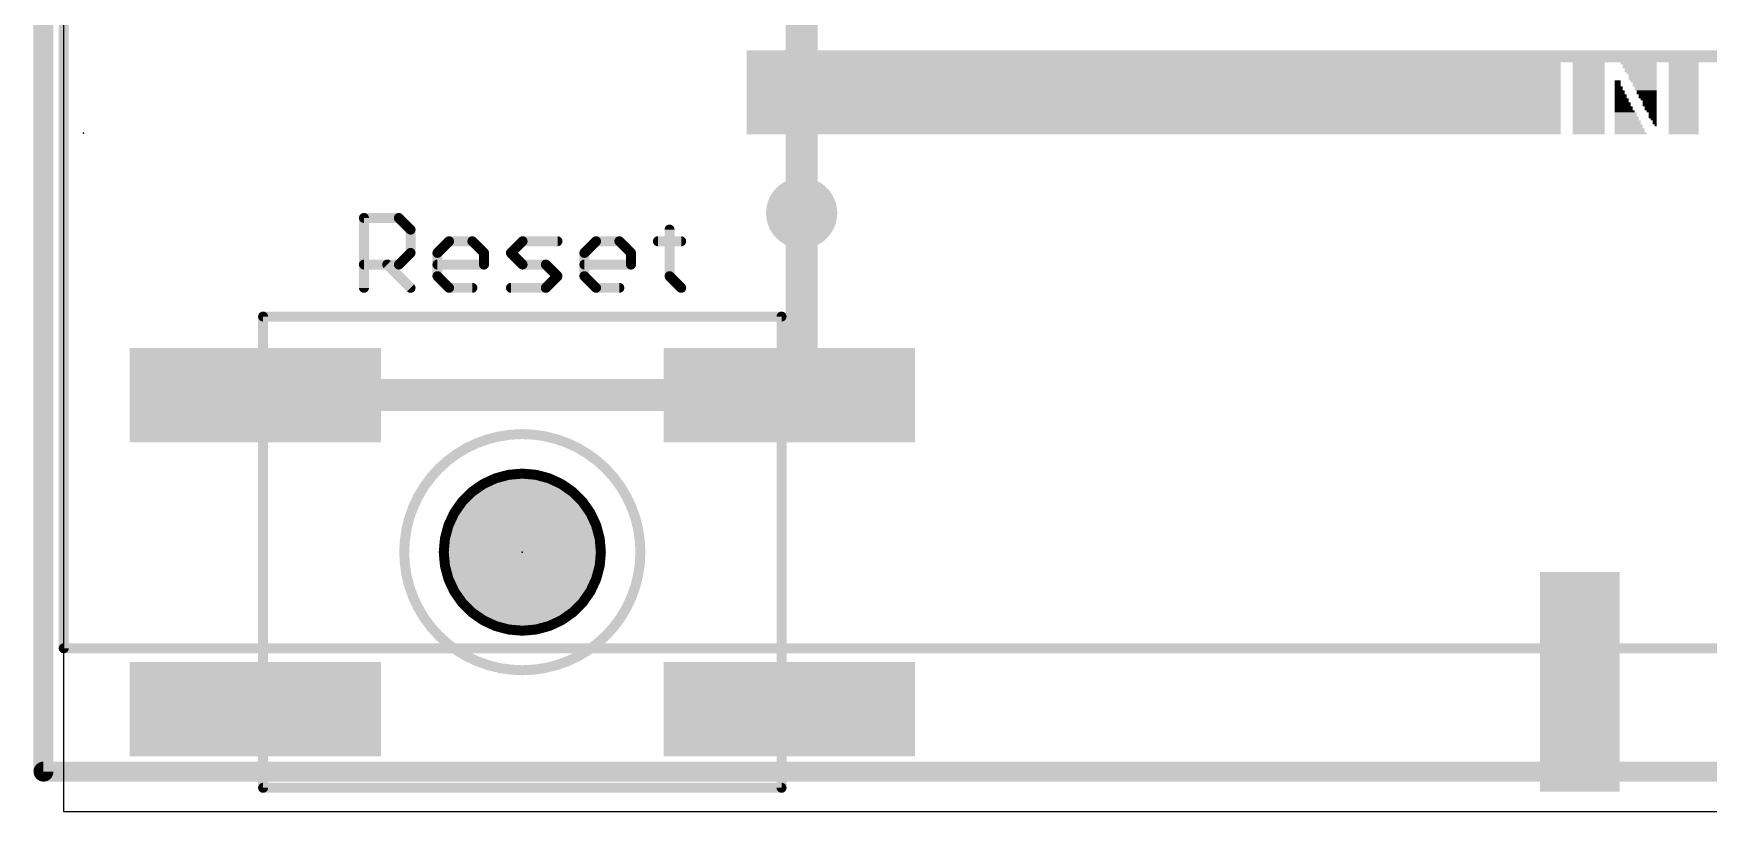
# Model space of a CAD drawing. Extents: x -3.9 to 70.5, y 0 to 60.5.
# Drawn here: x -0.38 to 20.94, y 0 to 9.91 of the extents above; entities that cross this region are included whole.
import ezdxf

# ---------------------------------------------------------------- set-up
doc = ezdxf.new("R2010")
doc.units = 0
for name, color, linetype in [('1', 12, 'CONTINUOUS'), ('16', 132, 'CONTINUOUS'), ('18', 110, 'CONTINUOUS'), ('20', 53, 'CONTINUOUS'), ('21', 40, 'CONTINUOUS'), ('22', 6, 'CONTINUOUS'), ('23', 53, 'CONTINUOUS'), ('41', 12, 'CONTINUOUS')]:
    doc.layers.add(name, color=color, linetype=linetype)

# ---------------------------------------------------------------- blocks, each defined once
blk = doc.blocks.new('RECT')
blk.add_solid([(-0.5, -0.5), (0.5, -0.5), (-0.5, 0.5), (0.5, 0.5)])
blk = doc.blocks.new('PIE')
at = {"const_width": 0.5}
blk.add_lwpolyline([(0, -0.25, 1), (0, 0.25, 1), (0, -0.25)], format="xyb", dxfattribs=at)
blk = doc.blocks.new('ROUNDV')
at = {"const_width": 0.5}
blk.add_lwpolyline([(0, -0.25, 1), (0, 0.25, 1), (0, -0.25)], format="xyb", dxfattribs=at)

msp = doc.modelspace()

# ---------------------------------------------------------------- linework, layer by layer
at = {"layer": '1'}
for points, const_width in [([(-0.254, 0.508), (-0.254, 53.848)], 0.254), ([(9.398, 5.302), (9.398, 7.62)], 0.4064), ([(9.242, 5.302), (2.442, 5.302)], 0.4064), ([(9.242, 5.302), (9.398, 5.302)], 0.4064), ([(70.358, 0.508), (-0.254, 0.508)], 0.254)]:
    msp.add_lwpolyline(points, dxfattribs=dict(at, const_width=const_width))
for points, const_width in [([(9.4996, 7.62, 1), (9.2964, 7.62)], 0.2032), ([(2.442, 5.4036, 1), (2.442, 5.2004)], 0.2032), ([(9.242, 5.4036, 1), (9.242, 5.2004)], 0.2032), ([(9.242, 5.2004, 1), (9.242, 5.4036)], 0.2032), ([(9.2964, 5.302, 1), (9.4996, 5.302)], 0.2032), ([(9.398, 5.2004, 1), (9.398, 5.4036)], 0.2032), ([(-0.254, 0.5715, 1), (-0.254, 0.4445)], 0.127), ([(-0.3175, 0.508, 1), (-0.1905, 0.508)], 0.127)]:
    msp.add_lwpolyline(points, format="xyb", dxfattribs=dict(at, const_width=const_width))
at = {"layer": '16', "const_width": 0.4064}
msp.add_lwpolyline([(9.398, 7.62), (9.398, 38.1)], dxfattribs=at)
at = {"layer": '16', "const_width": 0.2032}
msp.add_lwpolyline([(9.2964, 7.62, 1), (9.4996, 7.62)], format="xyb", dxfattribs=at)
at = {"layer": '20'}
for p, q in [((0, 54.356), (0, 0)), ((0, 0), (70.358, 0))]:
    msp.add_line(p, q, dxfattribs=at)
at = {"layer": '21', "const_width": 0.127}
for points in [[(3.8257, 6.6675), (3.8257, 7.5573)], [(3.8257, 7.5573), (4.2706, 7.5573)], [(4.2706, 7.5573), (4.4189, 7.409)], [(4.4189, 7.409), (4.4189, 7.1124)], [(7.7161, 7.409), (7.7161, 6.8158)], [(4.7613, 7.1124), (4.9096, 7.2607)], [(4.9096, 7.2607), (5.2061, 7.2607)], [(5.2061, 7.2607), (5.3544, 7.1124)], [(5.6968, 7.1124), (5.8451, 7.2607)], [(5.8451, 7.2607), (6.29, 7.2607)], [(6.6323, 7.1124), (6.7806, 7.2607)], [(6.7806, 7.2607), (7.0772, 7.2607)], [(7.0772, 7.2607), (7.2255, 7.1124)], [(7.5678, 7.2607), (7.8644, 7.2607)], [(4.4189, 7.1124), (4.2706, 6.9641)], [(4.7613, 6.8158), (4.7613, 7.1124)], [(5.3544, 7.1124), (5.3544, 6.9641)], [(5.8451, 6.9641), (5.6968, 7.1124)], [(6.6323, 6.8158), (6.6323, 7.1124)], [(7.2255, 7.1124), (7.2255, 6.9641)], [(4.2706, 6.9641), (3.8257, 6.9641)], [(4.1223, 6.9641), (4.4189, 6.6675)], [(5.3544, 6.9641), (4.7613, 6.9641)], [(4.9096, 6.6675), (4.7613, 6.8158)], [(6.1417, 6.9641), (5.8451, 6.9641)], [(6.29, 6.8158), (6.1417, 6.9641)], [(6.1417, 6.6675), (6.29, 6.8158)], [(7.2255, 6.9641), (6.6323, 6.9641)], [(6.7806, 6.6675), (6.6323, 6.8158)], [(7.7161, 6.8158), (7.8644, 6.6675)], [(5.2061, 6.6675), (4.9096, 6.6675)], [(5.6968, 6.6675), (6.1417, 6.6675)], [(7.0772, 6.6675), (6.7806, 6.6675)], [(2.542, 6.302), (9.142, 6.302)], [(2.542, 0.302), (2.542, 6.302)], [(9.142, 6.302), (9.142, 0.302)], [(9.142, 0.302), (2.542, 0.302)]]:
    msp.add_lwpolyline(points, dxfattribs=at)
at = {"layer": '21'}
for points, const_width in [([(3.8257, 7.589, 1), (3.8257, 7.5255)], 0.0635), ([(3.8575, 7.5573, 1), (3.794, 7.5573)], 0.0635), ([(4.2931, 7.5797, 1), (4.2482, 7.5348)], 0.0635), ([(4.2706, 7.5255, 1), (4.2706, 7.589)], 0.0635), ([(4.4507, 7.409, 1), (4.3872, 7.409)], 0.0635), ([(7.7479, 7.409, 1), (7.6844, 7.409)], 0.0635), ([(4.3965, 7.3865, 1), (4.4414, 7.4314)], 0.0635), ([(4.9096, 7.2924, 1), (4.9096, 7.2289)], 0.0635), ([(4.932, 7.2382, 1), (4.8871, 7.2831)], 0.0635), ([(5.2286, 7.2831, 1), (5.1837, 7.2382)], 0.0635), ([(5.2061, 7.2289, 1), (5.2061, 7.2924)], 0.0635), ([(5.8451, 7.2924, 1), (5.8451, 7.2289)], 0.0635), ([(5.8675, 7.2382, 1), (5.8226, 7.2831)], 0.0635), ([(6.29, 7.2289, 1), (6.29, 7.2924)], 0.0635), ([(6.7806, 7.2924, 1), (6.7806, 7.2289)], 0.0635), ([(6.803, 7.2382, 1), (6.7581, 7.2831)], 0.0635), ([(7.0996, 7.2831, 1), (7.0547, 7.2382)], 0.0635), ([(7.0772, 7.2289, 1), (7.0772, 7.2924)], 0.0635), ([(7.5678, 7.2924, 1), (7.5678, 7.2289)], 0.0635), ([(7.8644, 7.2289, 1), (7.8644, 7.2924)], 0.0635), ([(4.3872, 7.1124, 1), (4.4507, 7.1124)], 0.0635), ([(4.4414, 7.0899, 1), (4.3965, 7.1348)], 0.0635), ([(4.793, 7.1124, 1), (4.7295, 7.1124)], 0.0635), ([(4.7388, 7.1348, 1), (4.7837, 7.0899)], 0.0635), ([(5.3862, 7.1124, 1), (5.3227, 7.1124)], 0.0635), ([(5.332, 7.0899, 1), (5.3769, 7.1348)], 0.0635), ([(5.7192, 7.1348, 1), (5.6743, 7.0899)], 0.0635), ([(5.6743, 7.1348, 1), (5.7192, 7.0899)], 0.0635), ([(6.6098, 7.1348, 1), (6.6548, 7.0899)], 0.0635), ([(6.6641, 7.1124, 1), (6.6006, 7.1124)], 0.0635), ([(7.2572, 7.1124, 1), (7.1937, 7.1124)], 0.0635), ([(7.203, 7.0899, 1), (7.2479, 7.1348)], 0.0635), ([(3.8257, 6.9958, 1), (3.8257, 6.9323)], 0.0635), ([(4.1448, 6.9865, 1), (4.0999, 6.9416)], 0.0635), ([(4.2482, 6.9865, 1), (4.2931, 6.9416)], 0.0635), ([(4.2706, 6.9323, 1), (4.2706, 6.9958)], 0.0635), ([(4.7613, 6.9958, 1), (4.7613, 6.9323)], 0.0635), ([(4.7837, 6.8382, 1), (4.7388, 6.7933)], 0.0635), ([(4.7295, 6.8158, 1), (4.793, 6.8158)], 0.0635), ([(5.3227, 6.9641, 1), (5.3862, 6.9641)], 0.0635), ([(5.3544, 6.9323, 1), (5.3544, 6.9958)], 0.0635), ([(5.8451, 6.9958, 1), (5.8451, 6.9323)], 0.0635), ([(5.8226, 6.9416, 1), (5.8675, 6.9865)], 0.0635), ([(6.1641, 6.9865, 1), (6.1192, 6.9416)], 0.0635), ([(6.1417, 6.9323, 1), (6.1417, 6.9958)], 0.0635), ([(6.3124, 6.7933, 1), (6.2675, 6.8382)], 0.0635), ([(6.2675, 6.7933, 1), (6.3124, 6.8382)], 0.0635), ([(6.6323, 6.9958, 1), (6.6323, 6.9323)], 0.0635), ([(6.6548, 6.8382, 1), (6.6098, 6.7933)], 0.0635), ([(6.6006, 6.8158, 1), (6.6641, 6.8158)], 0.0635), ([(7.1937, 6.9641, 1), (7.2572, 6.9641)], 0.0635), ([(7.2255, 6.9323, 1), (7.2255, 6.9958)], 0.0635), ([(7.7386, 6.8382, 1), (7.6937, 6.7933)], 0.0635), ([(7.6844, 6.8158, 1), (7.7479, 6.8158)], 0.0635), ([(3.794, 6.6675, 1), (3.8575, 6.6675)], 0.0635), ([(4.3965, 6.645, 1), (4.4414, 6.69)], 0.0635), ([(4.9096, 6.6993, 1), (4.9096, 6.6358)], 0.0635), ([(4.8871, 6.645, 1), (4.932, 6.69)], 0.0635), ([(5.2061, 6.6358, 1), (5.2061, 6.6993)], 0.0635), ([(5.6968, 6.6993, 1), (5.6968, 6.6358)], 0.0635), ([(6.1192, 6.69, 1), (6.1641, 6.645)], 0.0635), ([(6.1417, 6.6358, 1), (6.1417, 6.6993)], 0.0635), ([(6.7806, 6.6993, 1), (6.7806, 6.6358)], 0.0635), ([(6.7581, 6.645, 1), (6.803, 6.69)], 0.0635), ([(7.0772, 6.6358, 1), (7.0772, 6.6993)], 0.0635), ([(7.842, 6.645, 1), (7.8869, 6.69)], 0.0635), ([(2.542, 6.3338, 1), (2.542, 6.2703)], 0.0635), ([(2.5738, 6.302, 1), (2.5103, 6.302)], 0.0635), ([(9.1738, 6.302, 1), (9.1103, 6.302)], 0.0635), ([(9.142, 6.2703, 1), (9.142, 6.3338)], 0.0635), ([(5.842, 1.7987, 1), (5.842, 4.8053, 1), (5.842, 1.7987)], 0.127), ([(5.842, 2.302, 1), (5.842, 4.302, 1), (5.842, 2.302)], 0.127), ([(2.542, 0.3337, 1), (2.542, 0.2702)], 0.0635), ([(2.5103, 0.302, 1), (2.5738, 0.302)], 0.0635), ([(9.1103, 0.302, 1), (9.1738, 0.302)], 0.0635), ([(9.142, 0.2702, 1), (9.142, 0.3337)], 0.0635)]:
    msp.add_lwpolyline(points, format="xyb", dxfattribs=dict(at, const_width=const_width))
at = {"layer": '22', "const_width": 0.127}
for points in [[(0.004, 52.278), (0.004, 2.078)], [(0.004, 2.078), (69.404, 2.078)]]:
    msp.add_lwpolyline(points, dxfattribs=at)
at = {"layer": '22', "const_width": 0.0635}
for points in [[(0.004, 2.1098, 1), (0.004, 2.0463)], [(-0.0278, 2.078, 1), (0.0358, 2.078)]]:
    msp.add_lwpolyline(points, format="xyb", dxfattribs=at)
at = {"layer": '23'}
for p in [(0.254, 8.636), (5.842, 3.302), (5.842, 3.302)]:
    msp.add_point(p, dxfattribs=at)
at = {"layer": '41', "const_width": 0.127}
for points in [[(5.5, 4.2417), (5.342, 4.168)], [(5.6684, 4.2868), (5.5, 4.2417)], [(5.842, 4.302), (5.6684, 4.2868)], [(6.0156, 4.2868), (5.842, 4.302)], [(6.184, 4.2417), (6.0156, 4.2868)], [(6.342, 4.168), (6.184, 4.2417)], [(5.1992, 4.068), (5.076, 3.9448)], [(5.1952, 4.064), (6.4888, 4.064)], [(5.342, 4.168), (5.1992, 4.068)], [(5.3913, 4.191), (6.2927, 4.191)], [(6.4848, 4.068), (6.342, 4.168)], [(6.608, 3.9448), (6.4848, 4.068)], [(4.976, 3.802), (4.9023, 3.644)], [(5.076, 3.9448), (4.976, 3.802)], [(4.9816, 3.81), (6.7024, 3.81)], [(5.0705, 3.937), (6.6135, 3.937)], [(6.708, 3.802), (6.608, 3.9448)], [(6.7817, 3.644), (6.708, 3.802)], [(4.9023, 3.644), (4.8572, 3.4756)], [(4.9205, 3.683), (6.7635, 3.683)], [(6.8268, 3.4756), (6.7817, 3.644)], [(4.8572, 3.4756), (4.842, 3.302)], [(4.8531, 3.429), (6.8309, 3.429)], [(4.8787, 3.556), (6.8053, 3.556)], [(6.842, 3.302), (6.8268, 3.4756)], [(4.842, 3.302), (4.8572, 3.1284)], [(4.842, 3.302), (6.842, 3.302)], [(4.8531, 3.175), (6.8309, 3.175)], [(6.8268, 3.1284), (6.842, 3.302)], [(4.8572, 3.1284), (4.9023, 2.96)], [(4.8787, 3.048), (6.8053, 3.048)], [(4.9023, 2.96), (4.976, 2.802)], [(6.708, 2.802), (6.7817, 2.96)], [(6.7817, 2.96), (6.8268, 3.1284)], [(4.9205, 2.921), (6.7635, 2.921)], [(4.976, 2.802), (5.076, 2.6592)], [(4.9816, 2.794), (6.7024, 2.794)], [(6.608, 2.6592), (6.708, 2.802)], [(5.0705, 2.667), (6.6135, 2.667)], [(5.076, 2.6592), (5.1992, 2.536)], [(5.1952, 2.54), (6.4888, 2.54)], [(5.1992, 2.536), (5.342, 2.436)], [(6.342, 2.436), (6.4848, 2.536)], [(6.4848, 2.536), (6.608, 2.6592)], [(5.342, 2.436), (5.5, 2.3623)], [(5.3913, 2.413), (6.2927, 2.413)], [(5.5, 2.3623), (5.6684, 2.3172)], [(5.6684, 2.3172), (5.842, 2.302)], [(5.842, 2.302), (6.0156, 2.3172)], [(6.0156, 2.3172), (6.184, 2.3623)], [(6.184, 2.3623), (6.342, 2.436)]]:
    msp.add_lwpolyline(points, dxfattribs=at)
at = {"layer": '41', "const_width": 0.0635}
for points in [[(5.4918, 4.2724, 1), (5.5082, 4.211)], [(5.5134, 4.2129, 1), (5.4866, 4.2705)], [(5.6656, 4.3184, 1), (5.6711, 4.2552)], [(5.6766, 4.2561, 1), (5.6601, 4.3175)], [(5.8448, 4.3336, 1), (5.8392, 4.2704)], [(5.8448, 4.2704, 1), (5.8392, 4.3336)], [(6.0239, 4.3175, 1), (6.0074, 4.2561)], [(6.0129, 4.2552, 1), (6.0184, 4.3184)], [(6.1974, 4.2705, 1), (6.1706, 4.2129)], [(6.1758, 4.211, 1), (6.1922, 4.2724)], [(5.1952, 4.0957, 1), (5.1952, 4.0323)], [(5.181, 4.0941, 1), (5.2174, 4.042)], [(5.2217, 4.0456, 1), (5.1768, 4.0905)], [(5.3286, 4.1968, 1), (5.3554, 4.1392)], [(5.3602, 4.142, 1), (5.3238, 4.194)], [(5.3913, 4.2227, 1), (5.3913, 4.1593)], [(6.2927, 4.1593, 1), (6.2927, 4.2227)], [(6.3602, 4.194, 1), (6.3238, 4.142)], [(6.3286, 4.1392, 1), (6.3554, 4.1968)], [(6.5072, 4.0905, 1), (6.4623, 4.0456)], [(6.4666, 4.042, 1), (6.503, 4.0941)], [(6.4888, 4.0323, 1), (6.4888, 4.0957)], [(4.95, 3.8202, 1), (5.002, 3.7838)], [(5.0048, 3.7886, 1), (4.9472, 3.8154)], [(4.9816, 3.8418, 1), (4.9816, 3.7782)], [(5.0705, 3.9688, 1), (5.0705, 3.9053)], [(5.0535, 3.9672, 1), (5.0984, 3.9223)], [(5.102, 3.9266, 1), (5.0499, 3.963)], [(6.6341, 3.963, 1), (6.582, 3.9266)], [(6.5856, 3.9223, 1), (6.6305, 3.9672)], [(6.6135, 3.9053, 1), (6.6135, 3.9688)], [(6.7368, 3.8154, 1), (6.6792, 3.7886)], [(6.682, 3.7838, 1), (6.734, 3.8202)], [(6.7024, 3.7782, 1), (6.7024, 3.8418)], [(4.8735, 3.6574, 1), (4.9311, 3.6306)], [(4.933, 3.6358, 1), (4.8716, 3.6522)], [(4.9205, 3.7148, 1), (4.9205, 3.6513)], [(6.8124, 3.6522, 1), (6.751, 3.6358)], [(6.7529, 3.6306, 1), (6.8105, 3.6574)], [(6.7635, 3.6513, 1), (6.7635, 3.7148)], [(4.8531, 3.4608, 1), (4.8531, 3.3973)], [(4.8265, 3.4839, 1), (4.8879, 3.4674)], [(4.8888, 3.4729, 1), (4.8256, 3.4784)], [(4.8787, 3.5878, 1), (4.8787, 3.5242)], [(6.8584, 3.4784, 1), (6.7952, 3.4729)], [(6.7961, 3.4674, 1), (6.8575, 3.4839)], [(6.8053, 3.5242, 1), (6.8053, 3.5878)], [(6.8309, 3.3973, 1), (6.8309, 3.4608)], [(4.842, 3.3338, 1), (4.842, 3.2702)], [(4.8736, 3.3048, 1), (4.8104, 3.2992)], [(4.8104, 3.3048, 1), (4.8736, 3.2992)], [(4.8531, 3.2068, 1), (4.8531, 3.1433)], [(6.8736, 3.2992, 1), (6.8104, 3.3048)], [(6.8104, 3.2992, 1), (6.8736, 3.3048)], [(6.8309, 3.1433, 1), (6.8309, 3.2068)], [(6.842, 3.2702, 1), (6.842, 3.3338)], [(4.8879, 3.1366, 1), (4.8265, 3.1201)], [(4.8256, 3.1256, 1), (4.8888, 3.1311)], [(4.8787, 3.0798, 1), (4.8787, 3.0162)], [(4.9311, 2.9734, 1), (4.8735, 2.9466)], [(4.8716, 2.9518, 1), (4.933, 2.9682)], [(6.751, 2.9682, 1), (6.8124, 2.9518)], [(6.8105, 2.9466, 1), (6.7529, 2.9734)], [(6.7952, 3.1311, 1), (6.8584, 3.1256)], [(6.8575, 3.1201, 1), (6.7961, 3.1366)], [(6.8053, 3.0162, 1), (6.8053, 3.0798)], [(4.9205, 2.9528, 1), (4.9205, 2.8893)], [(5.002, 2.8202, 1), (4.95, 2.7838)], [(4.9472, 2.7886, 1), (5.0048, 2.8154)], [(4.9816, 2.8258, 1), (4.9816, 2.7622)], [(6.6792, 2.8154, 1), (6.7368, 2.7886)], [(6.734, 2.7838, 1), (6.682, 2.8202)], [(6.7024, 2.7622, 1), (6.7024, 2.8258)], [(6.7635, 2.8893, 1), (6.7635, 2.9528)], [(5.0705, 2.6988, 1), (5.0705, 2.6353)], [(5.0984, 2.6817, 1), (5.0535, 2.6368)], [(5.0499, 2.641, 1), (5.102, 2.6774)], [(5.1952, 2.5718, 1), (5.1952, 2.5082)], [(5.2174, 2.562, 1), (5.181, 2.5099)], [(5.1768, 2.5135, 1), (5.2217, 2.5584)], [(6.4623, 2.5584, 1), (6.5072, 2.5135)], [(6.503, 2.5099, 1), (6.4666, 2.562)], [(6.4888, 2.5082, 1), (6.4888, 2.5718)], [(6.582, 2.6774, 1), (6.6341, 2.641)], [(6.6305, 2.6368, 1), (6.5856, 2.6817)], [(6.6135, 2.6353, 1), (6.6135, 2.6988)], [(5.3554, 2.4648, 1), (5.3286, 2.4072)], [(5.3238, 2.41, 1), (5.3602, 2.462)], [(5.3913, 2.4448, 1), (5.3913, 2.3813)], [(5.5082, 2.393, 1), (5.4918, 2.3316)], [(5.4866, 2.3335, 1), (5.5134, 2.3911)], [(5.6711, 2.3488, 1), (5.6656, 2.2856)], [(5.6601, 2.2865, 1), (5.6766, 2.3479)], [(5.8392, 2.3336, 1), (5.8448, 2.2704)], [(5.8392, 2.2704, 1), (5.8448, 2.3336)], [(6.0074, 2.3479, 1), (6.0239, 2.2865)], [(6.0184, 2.2856, 1), (6.0129, 2.3488)], [(6.1706, 2.3911, 1), (6.1974, 2.3335)], [(6.1922, 2.3316, 1), (6.1758, 2.393)], [(6.2927, 2.3813, 1), (6.2927, 2.4448)], [(6.3238, 2.462, 1), (6.3602, 2.41)], [(6.3554, 2.4072, 1), (6.3286, 2.4648)]]:
    msp.add_lwpolyline(points, format="xyb", dxfattribs=at)

# ---------------------------------------------------------------- block references
at = {"layer": '1', "xscale": 3.2, "yscale": 1.2}
for p in [(2.442, 5.302), (9.242, 5.302), (2.442, 1.302), (9.242, 1.302)]:
    msp.add_blockref('RECT', p, dxfattribs=at)
at = {"layer": '1'}
msp.add_blockref('PIE', (5.842, 3.302), dxfattribs=at)
at = {"layer": '1', "xscale": 2.794, "yscale": 1.016, "rotation": 270}
msp.add_blockref('RECT', (19.304, 1.651), dxfattribs=at)
at = {"layer": '18', "xscale": 0.9064, "yscale": 0.9064}
msp.add_blockref('ROUNDV', (9.398, 7.62), dxfattribs=at)
msp.add_blockref('ROUNDV', (9.398, 7.62), dxfattribs=at)
at = {"layer": '21', "yscale": 0.0254}
for p, xscale in [((19.304, 9.6774), 21.209), ((19.304, 9.652), 21.209), ((19.304, 9.6266), 21.209), ((19.304, 9.6012), 21.209), ((19.304, 9.5758), 21.209), ((19.304, 9.5504), 21.209), ((13.8811, 9.525), 10.3632), ((13.8811, 9.4996), 10.3632), ((13.8811, 9.4742), 10.3632), ((13.8811, 9.4488), 10.3632), ((13.8811, 9.4234), 10.3632), ((13.8811, 9.398), 10.3632), ((13.8811, 9.3726), 10.3632), ((19.4183, 9.525), 0.4064), ((19.4183, 9.4996), 0.4064), ((19.4183, 9.4742), 0.4064), ((19.4183, 9.4488), 0.4064), ((19.4183, 9.4234), 0.4064), ((19.4183, 9.398), 0.4064), ((19.4183, 9.3726), 0.4064), ((20.0533, 9.525), 0.4572), ((20.066, 9.4996), 0.4318), ((20.066, 9.4742), 0.4318), ((20.0787, 9.4488), 0.4064), ((20.0787, 9.4234), 0.4064), ((20.0914, 9.398), 0.381), ((20.1041, 9.3726), 0.3556), ((20.6248, 9.525), 0.381), ((20.6248, 9.4996), 0.381), ((20.6248, 9.4742), 0.381), ((20.6248, 9.4488), 0.381), ((20.6248, 9.4234), 0.381), ((20.6248, 9.398), 0.381), ((20.6248, 9.3726), 0.381), ((13.8811, 9.3472), 10.3632), ((13.8811, 9.3218), 10.3632), ((13.8811, 9.2964), 10.3632), ((13.8811, 9.271), 10.3632), ((13.8811, 9.2456), 10.3632), ((13.8811, 9.2202), 10.3632), ((13.8811, 9.1948), 10.3632), ((13.8811, 9.1694), 10.3632), ((19.4183, 9.3472), 0.4064), ((19.4183, 9.3218), 0.4064), ((19.4183, 9.2964), 0.4064), ((19.4183, 9.271), 0.4064), ((19.4183, 9.2456), 0.4064), ((19.4183, 9.2202), 0.4064), ((19.4183, 9.1948), 0.4064), ((19.4183, 9.1694), 0.4064), ((19.7866, 9.2964), 0.0762), ((19.7866, 9.271), 0.0762), ((19.7866, 9.2456), 0.0762), ((19.7993, 9.2202), 0.1016), ((19.7993, 9.1948), 0.1016), ((19.812, 9.1694), 0.127), ((20.1041, 9.3472), 0.3556), ((20.1041, 9.3218), 0.3556), ((20.1168, 9.2964), 0.3302), ((20.1295, 9.271), 0.3048), ((20.1295, 9.2456), 0.3048), ((20.1422, 9.2202), 0.2794), ((20.1422, 9.1948), 0.2794), ((20.1549, 9.1694), 0.254), ((20.6248, 9.3472), 0.381), ((20.6248, 9.3218), 0.381), ((20.6248, 9.2964), 0.381), ((20.6248, 9.271), 0.381), ((20.6248, 9.2456), 0.381), ((20.6248, 9.2202), 0.381), ((20.6248, 9.1948), 0.381), ((20.6248, 9.1694), 0.381), ((13.8811, 9.144), 10.3632), ((13.8811, 9.1186), 10.3632), ((13.8811, 9.0932), 10.3632), ((13.8811, 9.0678), 10.3632), ((13.8811, 9.0424), 10.3632), ((13.8811, 9.017), 10.3632), ((13.8811, 8.9916), 10.3632), ((13.8811, 8.9662), 10.3632), ((19.4183, 9.144), 0.4064), ((19.4183, 9.1186), 0.4064), ((19.4183, 9.0932), 0.4064), ((19.4183, 9.0678), 0.4064), ((19.4183, 9.0424), 0.4064), ((19.4183, 9.017), 0.4064), ((19.4183, 8.9916), 0.4064), ((19.4183, 8.9662), 0.4064), ((19.812, 9.144), 0.127), ((19.8247, 9.1186), 0.1524), ((19.8247, 9.0932), 0.1524), ((19.8374, 9.0678), 0.1778), ((19.8374, 9.0424), 0.1778), ((19.8501, 9.017), 0.2032), ((19.8501, 8.9916), 0.2032), ((19.8628, 8.9662), 0.2286), ((20.1549, 9.144), 0.254), ((20.1676, 9.1186), 0.2286), ((20.1676, 9.0932), 0.2286), ((20.1803, 9.0678), 0.2032), ((20.193, 9.0424), 0.1778), ((20.193, 9.017), 0.1778), ((20.193, 8.9916), 0.1778), ((20.2057, 8.9662), 0.1524), ((20.6248, 9.144), 0.381), ((20.6248, 9.1186), 0.381), ((20.6248, 9.0932), 0.381), ((20.6248, 9.0678), 0.381), ((20.6248, 9.0424), 0.381), ((20.6248, 9.017), 0.381), ((20.6248, 8.9916), 0.381), ((20.6248, 8.9662), 0.381), ((13.8811, 8.9408), 10.3632), ((13.8811, 8.9154), 10.3632), ((13.8811, 8.89), 10.3632), ((13.8811, 8.8646), 10.3632), ((13.8811, 8.8392), 10.3632), ((13.8811, 8.8138), 10.3632), ((13.8811, 8.7884), 10.3632), ((13.8811, 8.763), 10.3632), ((13.8811, 8.7376), 10.3632), ((19.4183, 8.9408), 0.4064), ((19.4183, 8.9154), 0.4064), ((19.4183, 8.89), 0.4064), ((19.4183, 8.8646), 0.4064), ((19.4183, 8.8392), 0.4064), ((19.4183, 8.8138), 0.4064), ((19.4183, 8.7884), 0.4064), ((19.4183, 8.763), 0.4064), ((19.4183, 8.7376), 0.4064), ((19.8628, 8.9408), 0.2286), ((19.8755, 8.9154), 0.254), ((19.8882, 8.89), 0.2794), ((19.8882, 8.8646), 0.2794), ((19.9009, 8.8392), 0.3048), ((19.9009, 8.8138), 0.3048), ((19.9136, 8.7884), 0.3302), ((19.9136, 8.763), 0.3302), ((19.9263, 8.7376), 0.3556), ((20.2057, 8.9408), 0.1524), ((20.2184, 8.9154), 0.127), ((20.2311, 8.89), 0.1016), ((20.2311, 8.8646), 0.1016), ((20.2311, 8.8392), 0.1016), ((20.2438, 8.8138), 0.0762), ((20.2565, 8.7884), 0.0508), ((20.2565, 8.763), 0.0508), ((20.2692, 8.7376), 0.0254), ((20.6248, 8.9408), 0.381), ((20.6248, 8.9154), 0.381), ((20.6248, 8.89), 0.381), ((20.6248, 8.8646), 0.381), ((20.6248, 8.8392), 0.381), ((20.6248, 8.8138), 0.381), ((20.6248, 8.7884), 0.381), ((20.6248, 8.763), 0.381), ((20.6248, 8.7376), 0.381), ((13.8811, 8.7122), 10.3632), ((13.8811, 8.6868), 10.3632), ((13.8811, 8.6614), 10.3632), ((13.8811, 8.636), 10.3632), ((19.4183, 8.7122), 0.4064), ((19.4183, 8.6868), 0.4064), ((19.4183, 8.6614), 0.4064), ((19.4183, 8.636), 0.4064), ((19.9263, 8.7122), 0.3556), ((19.939, 8.6868), 0.381), ((19.939, 8.6614), 0.381), ((19.9517, 8.636), 0.4064), ((20.6248, 8.7122), 0.381), ((20.6248, 8.6868), 0.381), ((20.6248, 8.6614), 0.381), ((20.6248, 8.636), 0.381)]:
    msp.add_blockref('RECT', p, dxfattribs=dict(at, xscale=xscale))

doc.saveas('drawing.dxf')
